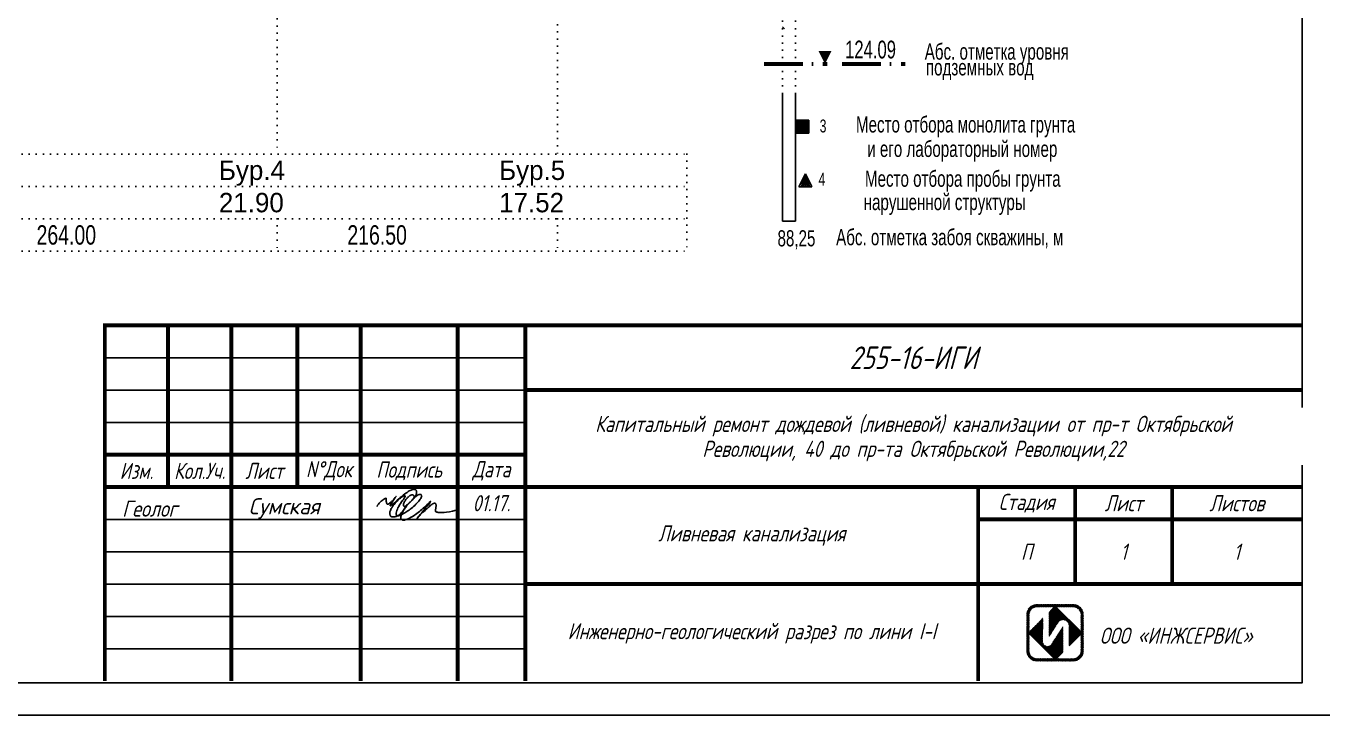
# Model space of a CAD drawing. Extents: x -105 to 735, y -107 to 190.
# Drawn here: x 113.1 to 313.5, y -106.8 to -0.2 of the extents above; entities that cross this region are included whole.
import ezdxf

# ---------------------------------------------------------------- set-up
doc = ezdxf.new("R2010")
doc.units = 0
doc.header["$MEASUREMENT"] = 0
for name, pattern in [('ACAD_ISO10W100', [18, 12, -3, 0, -3]), ('CONTI', [1, 0, 1]), ('L6', [1, 0, 1]), ('L7', [1, 0, 1])]:
    doc.linetypes.add(name, pattern=pattern)
doc.layers.add('05_рамка', color=7, linetype='Continuous', lineweight=20)
for name, color, linetype in [('18_Зарамочное оформление', 7, 'Continuous'), ('CUT_LIT', 7, 'CONTI'), ('CUT_SUB', 7, 'CONTI'), ('CUT_TST', 7, 'CONTI'), ('CUT_WAT', 7, 'CONTI'), ('SHTAMP', 7, 'Continuous'), ('У.о', 7, 'Continuous')]:
    doc.layers.add(name, color=color, linetype=linetype)
doc.styles.add('ROMANS', font='romans.shx', dxfattribs={"width": 0.75, "height": 0.2})
doc.styles.add('Romans_2.5_0.75_15', font='romans.shx', dxfattribs={"width": 0.75, "oblique": 15, "height": 2.5})
pattern_1 = [(45, (-348.6232014, -244.5218957), (-0.00449012806, 0.00449012806), []), (135, (-348.6232014, -244.5218957), (-0.00449012806, -0.00449012806), [])]

# ---------------------------------------------------------------- blocks, each defined once
blk = doc.blocks.new('инжсервис')
h = blk.add_hatch()
h.set_pattern_fill('ANSI37', scale=0.002, style=0)
h.set_pattern_definition(pattern_1)
h.paths.add_polyline_path([(0.68, 0.827), (0.114, 0.827, 0.425748), (-0.039, 0.671), (-0.039, 0.11, 0.425721), (0.114, -0.045), (0.682, -0.045, 0.421792), (0.833, 0.11), (0.833, 0.671, 0.425748)])
h.paths.add_polyline_path([(0.799, 0.667), (0.799, 0.114, -0.427765), (0.668, -0.011), (0.126, -0.011, -0.427765), (-0.005, 0.114), (-0.005, 0.667, -0.427765), (0.126, 0.792), (0.668, 0.792, -0.427765)], flags=16)
h = blk.add_hatch()
h.set_pattern_fill('ANSI37', scale=0.002, style=0)
h.set_pattern_definition(pattern_1)
h.paths.add_polyline_path([(0.516, 0.482), (0.344, 0.215, -0.766753), (0.204, 0.259), (0.206, 0.617), (-0.005, 0.406), (-0.005, 0.375), (0.381, -0.011), (0.413, -0.011), (0.516, 0.091)])
h = blk.add_hatch()
h.set_pattern_fill('ANSI37', scale=0.002, style=0)
h.set_pattern_definition(pattern_1)
h.paths.add_polyline_path([(0.613, 0.484), (0.613, 0.189), (0.799, 0.374), (0.799, 0.407), (0.413, 0.792), (0.381, 0.792), (0.304, 0.715), (0.304, 0.333), (0.449, 0.559, -0.758089)])

msp = doc.modelspace()

# ---------------------------------------------------------------- linework, layer by layer
at = {"layer": '18_Зарамочное оформление', "color": 7, "linetype": 'Continuous', "lineweight": -3, "const_width": 0.6, "flags": 128}
for points in [[(135.07, -71.5), (135.07, -46.5)], [(144.85, -101.5), (144.85, -46.5)], [(155.07, -71.5), (155.07, -46.5)], [(164.85, -101.5), (164.85, -46.5)], [(179.85, -101.5), (179.85, -46.5)], [(190.3, -56.5), (310.3, -56.5)], [(125.3, -71.5), (190.3, -71.5)], [(190.3, -71.5), (310.3, -71.5)], [(260.3, -101.5), (260.3, -71.5)], [(275.3, -86.5), (275.3, -71.5)], [(290.3, -86.5), (290.3, -71.5)], [(260.3, -76.5), (310.3, -76.5)], [(190.3, -86.5), (310.3, -86.5)]]:
    msp.add_lwpolyline(points, dxfattribs=at)
at = {"layer": '18_Зарамочное оформление', "color": 7, "linetype": 'Continuous', "lineweight": -3, "flags": 128}
for points in [[(125.3, -51.5), (190.3, -51.5)], [(125.3, -56.5), (190.3, -56.5)], [(125.3, -76.5), (190.3, -76.5)], [(125.3, -81.5), (190.3, -81.5)], [(125.3, -86.5), (190.3, -86.5)], [(125.3, -91.5), (190.3, -91.5)], [(125.3, -96.5), (190.3, -96.5)]]:
    msp.add_lwpolyline(points, dxfattribs=at)
at = {"layer": 'CUT_LIT', "color": 0}
for p, q in [((151.93, 43.8), (151.93, -20)), ((195.25, 0), (195.25, -20))]:
    msp.add_line(p, q, dxfattribs=at)
at = {"layer": 'CUT_SUB', "color": 0}
for p, q in [((-80, -20), (215.25, -20)), ((215.25, -20), (215.25, -35)), ((-80, -25), (215.25, -25)), ((-80, -30), (215.25, -30)), ((151.93, -30), (151.93, -35)), ((195.25, -30), (195.25, -35)), ((-80, -35), (215.25, -35))]:
    msp.add_line(p, q, dxfattribs=at)
at = {"layer": 'CUT_WAT', "color": 7, "linetype": 'ACAD_ISO10W100', "lineweight": 60, "ltscale": 0.5}
for p, q in [((227.22, -6.05), (236.97, -6.05)), ((239.28, -6.05), (249.03, -6.05))]:
    msp.add_line(p, q, dxfattribs=at)
at = {"layer": 'CUT_WAT', "color": 7}
msp.add_lwpolyline([(236.63, -6.05, 0, 2, 0), (236.63, -4.05, 0, 2, 0)], format="xyseb", dxfattribs=at)
at = {"layer": 'CUT_WAT', "color": 7, "linetype": 'Continuous'}
msp.add_lwpolyline([(167.39, -74.49), (167.47, -74.31), (167.59, -74.13), (167.72, -73.98), (167.86, -73.83), (168.02, -73.7), (168.16, -73.58), (168.3, -73.48), (168.43, -73.39), (168.53, -73.33), (168.61, -73.28), (168.67, -73.25), (168.72, -73.23), (168.75, -73.23), (168.78, -73.24), (168.79, -73.26), (168.8, -73.28), (168.81, -73.32), (168.81, -73.36), (168.81, -73.41), (168.81, -73.46), (168.81, -73.52), (168.81, -73.58), (168.81, -73.64), (168.81, -73.7), (168.81, -73.76), (168.82, -73.82), (168.83, -73.88), (168.84, -73.94), (168.85, -73.99), (168.87, -74.04), (168.89, -74.08), (168.91, -74.11), (168.94, -74.14), (168.97, -74.15), (169, -74.16), (169.03, -74.16), (169.08, -74.15), (169.12, -74.13), (169.18, -74.11), (169.24, -74.07), (169.31, -74.02), (169.38, -73.96), (169.46, -73.89), (169.55, -73.82), (169.63, -73.74), (169.72, -73.66), (169.81, -73.57), (169.9, -73.47), (169.98, -73.38), (170.06, -73.28), (170.13, -73.19), (170.2, -73.11), (170.25, -73.04), (170.29, -72.99), (170.32, -72.95), (170.33, -72.94), (170.32, -72.95), (170.29, -72.99), (170.25, -73.05), (170.2, -73.13), (170.13, -73.23), (170.05, -73.34), (169.96, -73.46), (169.87, -73.6), (169.77, -73.75), (169.67, -73.9), (169.58, -74.04), (169.51, -74.17), (169.45, -74.27), (169.42, -74.35), (169.43, -74.39), (169.48, -74.38), (169.57, -74.32), (169.7, -74.22), (169.87, -74.08), (170.06, -73.92), (170.27, -73.73), (170.5, -73.53), (170.73, -73.32), (170.97, -73.12), (171.2, -72.94), (171.42, -72.76), (171.63, -72.6), (171.83, -72.46), (172.02, -72.32), (172.2, -72.21), (172.36, -72.11), (172.51, -72.03), (172.63, -71.97), (172.75, -71.92), (172.84, -71.89), (172.93, -71.87), (173.01, -71.86), (173.07, -71.85), (173.13, -71.86), (173.18, -71.87), (173.23, -71.88), (173.28, -71.89), (173.32, -71.91), (173.35, -71.93), (173.38, -71.97), (173.41, -72), (173.44, -72.05), (173.46, -72.11), (173.47, -72.18), (173.48, -72.25), (173.49, -72.34), (173.48, -72.43), (173.47, -72.52), (173.45, -72.62), (173.42, -72.72), (173.38, -72.83), (173.33, -72.93), (173.26, -73.03), (173.18, -73.13), (173.1, -73.23), (173.01, -73.33), (172.92, -73.43), (172.82, -73.53), (172.71, -73.63), (172.61, -73.72), (172.51, -73.82), (172.4, -73.91), (172.3, -74), (172.21, -74.08), (172.12, -74.16), (172.03, -74.24), (171.95, -74.3), (171.88, -74.36), (171.82, -74.41), (171.76, -74.44), (171.71, -74.47), (171.66, -74.49), (171.62, -74.5), (171.59, -74.5), (171.55, -74.49), (171.53, -74.47), (171.5, -74.44), (171.48, -74.4), (171.47, -74.35), (171.46, -74.29), (171.46, -74.23), (171.47, -74.16), (171.48, -74.08), (171.51, -74), (171.55, -73.91), (171.59, -73.82), (171.64, -73.73), (171.7, -73.64), (171.76, -73.54), (171.83, -73.45), (171.9, -73.36), (171.97, -73.28), (172.04, -73.2), (172.11, -73.12), (172.18, -73.05), (172.26, -72.99), (172.33, -72.93), (172.4, -72.87), (172.47, -72.83), (172.53, -72.79), (172.59, -72.75), (172.65, -72.73), (172.71, -72.71), (172.76, -72.69), (172.82, -72.69), (172.87, -72.69), (172.92, -72.71), (172.96, -72.73), (173.01, -72.76), (173.05, -72.79), (173.08, -72.83), (173.1, -72.88), (173.12, -72.94), (173.12, -72.99), (173.12, -73.06), (173.1, -73.12), (173.06, -73.19), (173.02, -73.26), (172.97, -73.33), (172.91, -73.41), (172.83, -73.49), (172.76, -73.57), (172.67, -73.66), (172.58, -73.74), (172.49, -73.83), (172.39, -73.93), (172.29, -74.03), (172.19, -74.14), (172.08, -74.25), (171.98, -74.37), (171.87, -74.5), (171.77, -74.64), (171.67, -74.79), (171.56, -74.94), (171.46, -75.09), (171.35, -75.23), (171.24, -75.37), (171.13, -75.51), (171.02, -75.62), (170.91, -75.72), (170.79, -75.81), (170.67, -75.88), (170.55, -75.95), (170.44, -76), (170.33, -76.04), (170.22, -76.07), (170.12, -76.09), (170.03, -76.11), (169.94, -76.13), (169.87, -76.13), (169.79, -76.13), (169.73, -76.13), (169.67, -76.11), (169.61, -76.09), (169.56, -76.06), (169.52, -76.03), (169.48, -75.98), (169.44, -75.93), (169.41, -75.87), (169.39, -75.8), (169.37, -75.72), (169.36, -75.64), (169.36, -75.55), (169.37, -75.45), (169.38, -75.34), (169.41, -75.23), (169.46, -75.11), (169.51, -74.98), (169.58, -74.84), (169.66, -74.69), (169.77, -74.53), (169.89, -74.36), (170.02, -74.19), (170.17, -74.01), (170.32, -73.83), (170.49, -73.66), (170.65, -73.49), (170.82, -73.34), (170.99, -73.2), (171.15, -73.08), (171.3, -72.98), (171.44, -72.91), (171.56, -72.86), (171.65, -72.84), (171.71, -72.85), (171.74, -72.89), (171.73, -72.97), (171.68, -73.08), (171.59, -73.23), (171.47, -73.4), (171.33, -73.59), (171.18, -73.8), (171.02, -74.02), (170.87, -74.25), (170.73, -74.49), (170.61, -74.72), (170.52, -74.94), (170.44, -75.15), (170.39, -75.35), (170.36, -75.53), (170.36, -75.68), (170.38, -75.81), (170.43, -75.9), (170.5, -75.95), (170.6, -75.97), (170.72, -75.96), (170.86, -75.92), (171.01, -75.86), (171.16, -75.79), (171.33, -75.7), (171.49, -75.61), (171.66, -75.51), (171.83, -75.41), (171.99, -75.3), (172.16, -75.18), (172.33, -75.06), (172.5, -74.93), (172.67, -74.8), (172.84, -74.65), (173.02, -74.5), (173.2, -74.34), (173.37, -74.17), (173.54, -74.01), (173.69, -73.84), (173.84, -73.68), (173.96, -73.53), (174.07, -73.39), (174.15, -73.26), (174.21, -73.14), (174.25, -73.03), (174.27, -72.94), (174.28, -72.86), (174.27, -72.79), (174.25, -72.74), (174.22, -72.69), (174.18, -72.66), (174.13, -72.64), (174.08, -72.63), (174.02, -72.63), (173.96, -72.64), (173.91, -72.65), (173.85, -72.66), (173.8, -72.68), (173.75, -72.7), (173.7, -72.72), (173.66, -72.75), (173.6, -72.78), (173.54, -72.83), (173.47, -72.89), (173.38, -72.97), (173.28, -73.07), (173.15, -73.19), (173, -73.32), (172.84, -73.47), (172.68, -73.64), (172.5, -73.82), (172.33, -74), (172.16, -74.18), (172, -74.37), (171.86, -74.55), (171.72, -74.73), (171.6, -74.91), (171.49, -75.08), (171.4, -75.24), (171.31, -75.4), (171.24, -75.54), (171.18, -75.68), (171.14, -75.81), (171.1, -75.92), (171.07, -76.03), (171.06, -76.12), (171.06, -76.21), (171.06, -76.29), (171.08, -76.36), (171.11, -76.42), (171.14, -76.48), (171.19, -76.53), (171.24, -76.57), (171.31, -76.6), (171.39, -76.61), (171.49, -76.62), (171.6, -76.61), (171.72, -76.58), (171.87, -76.54), (172.03, -76.48), (172.2, -76.4), (172.38, -76.32), (172.56, -76.22), (172.76, -76.11), (172.95, -75.99), (173.15, -75.86), (173.34, -75.73), (173.53, -75.59), (173.72, -75.45), (173.92, -75.29), (174.11, -75.13), (174.3, -74.97), (174.5, -74.79), (174.7, -74.61), (174.9, -74.43), (175.09, -74.24), (175.27, -74.07), (175.43, -73.92), (175.56, -73.81), (175.65, -73.73), (175.69, -73.71), (175.68, -73.75), (175.6, -73.85), (175.48, -74.02), (175.31, -74.23), (175.11, -74.48), (174.89, -74.74), (174.66, -75.01), (174.45, -75.28), (174.24, -75.52), (174.07, -75.73), (173.92, -75.91), (173.8, -76.06), (173.7, -76.19), (173.63, -76.28), (173.58, -76.34), (173.55, -76.38), (173.54, -76.39), (173.55, -76.38), (173.58, -76.35), (173.62, -76.3), (173.67, -76.23), (173.73, -76.15), (173.81, -76.07), (173.89, -75.98), (173.98, -75.88), (174.07, -75.79), (174.16, -75.69), (174.26, -75.6), (174.36, -75.51), (174.46, -75.41), (174.57, -75.31), (174.69, -75.21), (174.81, -75.1), (174.93, -74.99), (175.05, -74.87), (175.18, -74.76), (175.3, -74.65), (175.43, -74.54), (175.55, -74.43), (175.66, -74.34), (175.77, -74.25), (175.87, -74.18), (175.96, -74.12), (176.04, -74.07), (176.12, -74.03), (176.18, -74), (176.24, -73.99), (176.3, -73.99), (176.34, -74), (176.39, -74.02), (176.42, -74.05), (176.45, -74.09), (176.47, -74.14), (176.49, -74.2), (176.5, -74.26), (176.51, -74.33), (176.51, -74.41), (176.5, -74.5), (176.49, -74.58), (176.48, -74.67), (176.46, -74.76), (176.45, -74.85), (176.44, -74.94), (176.42, -75.02), (176.42, -75.09), (176.42, -75.16), (176.42, -75.22), (176.44, -75.27), (176.48, -75.31), (176.53, -75.35), (176.61, -75.38), (176.72, -75.41), (176.85, -75.43), (177.02, -75.44), (177.23, -75.45), (177.48, -75.44), (177.78, -75.42), (178.14, -75.37), (178.56, -75.31), (179.05, -75.21), (179.61, -75.09)], dxfattribs=at)
at = {"layer": 'У.о', "color": 7, "linetype": 'L6'}
for p, q in [((230.08, 9.36), (230.08, -0.64)), ((232.08, 9.36), (232.08, -0.64))]:
    msp.add_line(p, q, dxfattribs=at)
at = {"layer": 'У.о'}
for p, q in [((230.08, -0.34), (230.38, -0.64)), ((230.08, -10.64), (230.05, -30.36)), ((232.08, -10.64), (232.08, -30.36)), ((232.12, -16.75), (232.12, -14.75)), ((232.12, -14.75), (234.12, -14.75)), ((232.12, -14.95), (234.12, -14.95)), ((232.12, -15.15), (234.12, -15.15)), ((232.12, -15.35), (234.12, -15.35)), ((232.12, -15.55), (234.12, -15.55)), ((232.12, -15.75), (234.12, -15.75)), ((232.12, -15.95), (234.12, -15.95)), ((234.12, -14.75), (234.12, -16.75)), ((232.12, -16.15), (234.12, -16.15)), ((232.12, -16.35), (234.12, -16.35)), ((232.12, -16.55), (234.12, -16.55)), ((234.12, -16.75), (232.12, -16.75)), ((232.61, -25.06), (233.61, -23.06)), ((233.61, -23.06), (233.01, -25.06)), ((233.61, -23.06), (233.31, -25.06)), ((233.61, -23.06), (234.61, -25.06)), ((233.61, -23.06), (234.21, -25.06)), ((233.61, -23.06), (233.91, -25.06)), ((233.61, -23.06), (233.61, -25.06)), ((234.61, -25.06), (232.61, -25.06))]:
    msp.add_line(p, q, dxfattribs=at)
at = {"layer": 'У.о', "linetype": 'L7'}
for p, q in [((230.08, -0.64), (230.08, -10.64)), ((232.08, -0.64), (232.08, -10.64))]:
    msp.add_line(p, q, dxfattribs=at)
at = {"layer": 'У.о', "color": 7}
msp.add_line((232.08, -30.36), (230.05, -30.36), dxfattribs=at)
for points in [[(-104.59, -106.77), (315.41, -106.77), (315.41, 190.23), (-104.59, 190.23)], [(-84.59, -101.77), (310.41, -101.77), (310.41, 185.23), (-84.59, 185.23)]]:
    msp.add_lwpolyline(points, close=True, dxfattribs=at)

# ---------------------------------------------------------------- block references
at = {"layer": '05_рамка', "color": 7, "xscale": 10, "yscale": 10, "zscale": 10}
msp.add_blockref('инжсервис', (268.23, -97.95), dxfattribs=at)

# ---------------------------------------------------------------- texts
at = {"layer": '18_Зарамочное оформление', "color": 7, "linetype": 'Continuous', "lineweight": 18, "style": 'Romans_2.5_0.75_15', "oblique": 15}
for s, width, p in [('Геолог', 0.800695, (127.97, -76.09)), ('Сумская', 0.90482, (147.52, -75.72))]:
    msp.add_text(s, height=2.5, dxfattribs=dict(at, width=width)).set_placement(p)
at = {"layer": '18_Зарамочное оформление', "color": 1, "linetype": 'Continuous', "lineweight": 35, "insert": (250.3, -51.5), "char_height": 3.5, "width": 120, "attachment_point": 5, "line_spacing_factor": 1.071429, "style": 'Romans_2.5_0.75_15'}
msp.add_mtext('{\\C256;255-16-ИГИ}', dxfattribs=at)
at = {"layer": '18_Зарамочное оформление', "color": 7, "linetype": 'Continuous', "lineweight": 18, "char_height": 2.5, "attachment_point": 5, "style": 'Romans_2.5_0.75_15'}
for s, insert, width, line_spacing_factor in [('{\\Q14;Изм.}', (130.18, -69), 9.77, 1.076389), ('{\\Q14;Кол.Уч.}', (139.96, -69), 9.78, 1.076389), ('{\\Q14;Лист}', (149.96, -69), 10.22, 1.076389), ('{\\Q14;N%%dДок}', (159.96, -69), 9.78, 1.076389), ('{\\Q14;Подпись}', (172.35, -69), 15, 1.076389), ('{\\Q14;01.17.}', (185.07, -74), 10.45, 1.076389), ('Ливневая канализация', (225.3, -79), 70, 0.925926), ('Инженерно-геологический разрез по лини I-I', (225.3, -94.13), 70, 0.925926)]:
    msp.add_mtext(s, dxfattribs=dict(at, insert=insert, width=width, line_spacing_factor=line_spacing_factor))
for s, insert, width in [('Стадия', (267.8, -74), 15), ('Лист', (282.8, -74), 15), ('Листов', (300.3, -74), 20), ('П', (267.8, -81.5), 15), ('1', (282.8, -81.5), 15), ('1', (300.3, -81.5), 20)]:
    msp.add_mtext(s, dxfattribs=dict(at, insert=insert, width=width))
at = {"layer": 'CUT_SUB'}
for s, p in [('Бур.4', (142.93, -24)), ('Бур.5', (186.25, -24)), ('21.90', (142.93, -29)), ('17.52', (186.25, -29))]:
    msp.add_text(s, height=3, dxfattribs=at).set_placement(p)
at = {"layer": 'CUT_SUB', "width": 0.75}
for s, p in [('264.00', (114.74, -34)), ('216.50', (162.79, -34))]:
    msp.add_text(s, height=3, dxfattribs=at).set_placement(p)
at = {"layer": 'CUT_TST', "color": 7, "width": 0.7}
for s, p in [('3', (235.81, -16.65)), ('4', (235.63, -24.89))]:
    msp.add_text(s, height=2, dxfattribs=at).set_placement(p)
at = {"layer": 'SHTAMP', "color": 7, "lineweight": 25, "style": 'ROMANS', "oblique": 15, "width": 0.75}
msp.add_text('ООО «ИНЖСЕРВИС»', height=2.5, dxfattribs=at).set_placement((279.11, -95.74))
at = {"layer": 'У.о', "color": 7, "width": 0.7}
for s, height, p in [('124.09', 2.75, (239.73, -5.2)), ('Абс. отметка уровня', 2.5, (252.05, -5.39)), ('подземных вод', 2.5, (252.23, -7.83))]:
    msp.add_text(s, height=height, dxfattribs=at).set_placement(p)
at = {"layer": 'У.о', "width": 0.7}
for s, p in [('Место отбора монолита грунта', (241.42, -16.66)), ('и его лабораторный номер', (243.16, -20.44)), ('Место отбора пробы грунта', (242.81, -25.05)), ('нарушенной структуры', (242.61, -28.67)), ('88,25', (229.29, -34.27)), ('Абс. отметка забоя скважины, м', (238.35, -34.1))]:
    msp.add_text(s, height=2.5, dxfattribs=at).set_placement(p)

# ---------------------------------------------------------------- next in the draw order: texts
at = {"layer": '18_Зарамочное оформление', "color": 1, "linetype": 'Continuous', "lineweight": 18, "insert": (250.3, -64), "char_height": 2.5, "width": 120, "attachment_point": 5, "line_spacing_factor": 0.925926, "style": 'Romans_2.5_0.75_15', "bg_fill": 2}
msp.add_mtext('{\\C256;Капитальный ремонт дождевой (ливневой) канализации от пр-т Октябрьской Революции, 40 до пр-та Октябрьской Революции,22}', dxfattribs=at)

# ---------------------------------------------------------------- next in the draw order: linework, layer by layer
at = {"layer": '18_Зарамочное оформление', "color": 7, "linetype": 'Continuous', "lineweight": -3, "const_width": 0.6, "flags": 128}
for points in [[(310.3, -46.5), (125.3, -46.5), (125.3, -101.5)], [(190.3, -101.5), (190.3, -46.5)], [(125.3, -66.5), (190.3, -66.5)]]:
    msp.add_lwpolyline(points, dxfattribs=at)
at = {"layer": '18_Зарамочное оформление', "color": 7, "linetype": 'Continuous', "lineweight": -3, "flags": 128}
msp.add_lwpolyline([(125.3, -61.5), (190.3, -61.5)], dxfattribs=at)

# ---------------------------------------------------------------- next in the draw order: texts
at = {"layer": '18_Зарамочное оформление', "color": 7, "linetype": 'Continuous', "lineweight": 18, "insert": (185.07, -69), "char_height": 2.5, "width": 10.45, "attachment_point": 5, "line_spacing_factor": 1.076389, "style": 'Romans_2.5_0.75_15'}
msp.add_mtext('{\\Q14;Дата}', dxfattribs=at)

doc.saveas('drawing.dxf')
